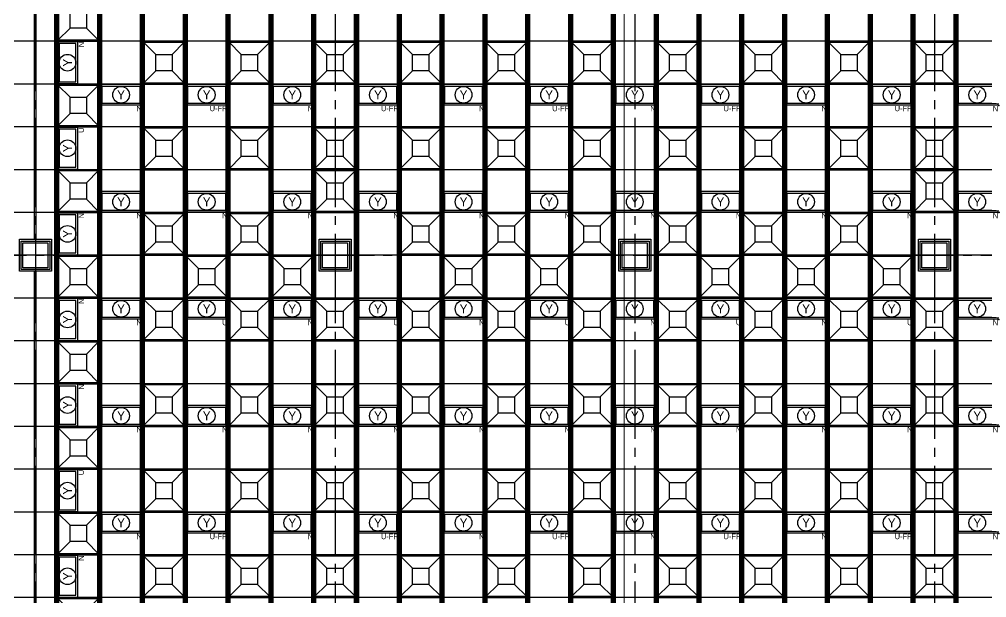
# Model space of a CAD drawing. Header units: millimetres. Extents: x -17313 to 27370, y -1010 to 13584.
# Drawn here: x 7635 to 10346, y 5040 to 6662 of the extents above; entities that cross this region are included whole.
import ezdxf
from ezdxf.enums import TextEntityAlignment as Align

# ---------------------------------------------------------------- set-up
doc = ezdxf.new("R2010")
doc.units = ezdxf.units.MM
doc.header["$LTSCALE"] = 100
doc.linetypes.add('X-S-FAB-L10$0$COL-CEN-LIN', pattern=[3.25, 2.5, -0.25, 0.25, -0.25])
for name, color, linetype in [('0-XREF', 7, 'Continuous'), ('188K-SM-03-F10-ARCH-CEIL-Y2257103$0$K-CEIL-4.2', 8, 'Continuous'), ('188K-SM-03-F10-ARCH-CEIL-Y2257103$0$K-CEIL-4.2-AREA', 8, 'Continuous'), ('188K-SM-03-F10-ARCH-CEIL-Y2257103$0$K-鋼構', 121, 'Continuous'), ('188K-SM-03-F10-ARCH-PA-Y2257103$0$K-P1S-4.2-單抗', 53, 'Continuous'), ('188K-SM-03-F10-ARCH-PA-Y2257103$0$K-P2D-4.2-雙抗', 53, 'Continuous'), ('188K-SM-06-F10-ELEC-LIGHT-Y2257103$0$E-LIGHT(Y)-N', 8, 'Continuous'), ('188K-SM-06-F10-ELEC-LIGHT-Y2257103$0$E-LIGHT(Y)-U FR', 8, 'Continuous'), ('188K-SM-06-F10-ELEC-LIGHT-Y2257103$0$E-LIGHT(Y)-U XLPE', 8, 'Continuous'), ('188K-SM-06-F10-HVAC-FFU-Y2257103$0$AC-FFU-ULPA+化學濾網-', 6, 'Continuous'), ('X-S-FAB-L10$0$0-DIM-TXT', 8, 'Continuous'), ('X-S-FAB-L10$0$BLOCK', 8, 'Continuous'), ('X-S-FAB-L10$0$CCL', 8, 'X-S-FAB-L10$0$COL-CEN-LIN'), ('X-S-FAB-L10$0$COL-S', 8, 'Continuous'), ('X-S-FAB-L10$0$S-FNDN', 8, 'Continuous')]:
    doc.layers.add(name, color=color, linetype=linetype)
doc.layers.add('188K-SM-03-F10-ARCH-CEIL-Y2257103$0$K-吊點-標準', color=8, linetype='Continuous', lineweight=9)
doc.layers.add('188K-SM-06-F10-ELEC-LIGHT-Y2257103$0$Defpoints-CAS', color=8, linetype='Continuous', plot=False)
doc.styles.add('188K-SM-06-F10-ELEC-LIGHT-Y2257103$0$Standard', font='arial.ttf')
doc.styles.add('188K-SM-06-F10-ELEC-LIGHT-Y2257103$0$xCI-5-F20-03-燈具$0$Standard', font='')
doc.styles.add('X-S-FAB-L10$0$CHINA', font='simplex.shx', dxfattribs={"width": 0.75, "bigfont": 'chineset.shx'})
doc.styles.add('X-S-FAB-L10$0$Standard', font='', dxfattribs={"width": 0.8})
doc.styles.add('X-S-FAB-L10$0$TG_NOTE_TEXT', font='simplex.shx', dxfattribs={"width": 0.75, "bigfont": 'chineset.shx'})
doc.styles.get('188K-SM-06-F10-ELEC-LIGHT-Y2257103$0$xCI-5-F20-03-燈具$0$Standard').set_extended_font_data('PMingLiU')
doc.styles.get('X-S-FAB-L10$0$Standard').set_extended_font_data('Microsoft JhengHei')

# ---------------------------------------------------------------- blocks, each defined once
blk = doc.blocks.new('188K-SM-06-F10-HVAC-FFU-Y2257103$0$H-FFU-ULPA+化濾')
for p, q in [((-82.9, 82.9), (-117.2, 117.3)), ((-37.1, 82.9), (-2.7, 117.3)), ((-117.2, 2.8), (-82.9, 37.1)), ((-2.7, 2.8), (-37.1, 37.1))]:
    blk.add_line(p, q)
for points in [[(-2.7, 2.8), (-2.7, 117.3), (-117.2, 117.3), (-117.2, 2.8)], [(-37.1, 37.1), (-37.1, 82.9), (-82.9, 82.9), (-82.9, 37.1)]]:
    blk.add_lwpolyline(points, close=True)
at = {"layer": 'DefPoints'}
blk.add_lwpolyline([(-120, 120), (0, 120), (0, 0), (-120, 0)], close=True, dxfattribs=at)
blk = doc.blocks.new('188K-SM-06-F10-HVAC-FFU-Y2257103')
at = {"layer": '188K-SM-06-F10-HVAC-FFU-Y2257103$0$AC-FFU-ULPA+化學濾網-', "xscale": -1}
for p in [(7740, 6600), (7980, 6480), (8220, 6480), (8460, 6480), (8700, 6480), (8940, 6480), (9180, 6480), (9420, 6480), (9660, 6480), (9900, 6480), (10140, 6480), (7740, 6360), (7980, 6240), (8220, 6240), (8460, 6240), (8700, 6240), (8940, 6240), (9180, 6240), (9420, 6240), (9660, 6240), (9900, 6240), (10140, 6240), (7740, 6120), (8460, 6120), (10140, 6120), (7980, 6000), (8220, 6000), (8700, 6000), (8940, 6000), (9180, 6000), (9420, 6000), (9660, 6000), (9900, 6000), (7740, 5880), (8100, 5880), (8340, 5880), (8820, 5880), (9060, 5880), (9540, 5880), (9780, 5880), (10020, 5880), (7980, 5760), (8220, 5760), (8460, 5760), (8700, 5760), (8940, 5760), (9180, 5760), (9420, 5760), (9660, 5760), (9900, 5760), (10140, 5760), (7740, 5640), (7980, 5520), (8220, 5520), (8460, 5520), (8700, 5520), (8940, 5520), (9180, 5520), (9420, 5520), (9660, 5520), (9900, 5520), (10140, 5520), (7740, 5400), (7980, 5280), (8220, 5280), (8460, 5280), (8700, 5280), (8940, 5280), (9180, 5280), (9420, 5280), (9660, 5280), (9900, 5280), (10140, 5280), (7740, 5160), (7980, 5040), (8220, 5040), (8460, 5040), (8700, 5040), (8940, 5040), (9180, 5040), (9420, 5040), (9660, 5040), (9900, 5040), (10140, 5040), (7740, 4920)]:
    blk.add_blockref('188K-SM-06-F10-HVAC-FFU-Y2257103$0$H-FFU-ULPA+化濾', p, dxfattribs=at)
blk = doc.blocks.new('X-S-FAB-L10$0$FAB2-L05')
at = {"layer": 'X-S-FAB-L10$0$CCL'}
for p, q in [((-18480, 11005), (-18480, 0)), ((-17640, 11005), (-17640, 0)), ((-16800, 11005), (-16800, 0)), ((-15960, 11005), (-15960, 0)), ((-26880, 6720), (1210, 6720))]:
    blk.add_line(p, q, dxfattribs=at)
at = {"layer": 'X-S-FAB-L10$0$COL-S'}
for points in [[(-18515, 6755), (-18445, 6755), (-18445, 6685), (-18515, 6685)], [(-17675, 6755), (-17605, 6755), (-17605, 6685), (-17675, 6685)], [(-16835, 6755), (-16765, 6755), (-16765, 6685), (-16835, 6685)], [(-15995, 6755), (-15925, 6755), (-15925, 6685), (-15995, 6685)]]:
    blk.add_lwpolyline(points, close=True, dxfattribs=at)
blk = doc.blocks.new('X-S-FAB-L10')
at = {"layer": 'X-S-FAB-L10$0$COL-S'}
for p, q in [((7645, 6035), (7715, 6035)), ((7645, 5965), (7645, 6035)), ((7715, 6035), (7715, 5965)), ((8485, 6035), (8555, 6035)), ((8485, 5965), (8485, 6035)), ((8555, 6035), (8555, 5965)), ((9325, 6035), (9395, 6035)), ((9325, 5965), (9325, 6035)), ((9395, 6035), (9395, 5965)), ((10165, 6035), (10235, 6035)), ((10165, 5965), (10165, 6035)), ((10235, 6035), (10235, 5965)), ((7715, 5965), (7645, 5965)), ((8555, 5965), (8485, 5965)), ((9395, 5965), (9325, 5965)), ((10235, 5965), (10165, 5965))]:
    blk.add_line(p, q, dxfattribs=at)
at = {"layer": 'X-S-FAB-L10$0$S-FNDN', "lineweight": 0, "flags": 128}
for points in [[(11935, 9055), (4350, 9055), (4350, 7470), (9330, 7470), (9330, -55), (11935, -55), (11935, 4530), (11070, 4530), (11070, 5003), (11935, 5003)], [(4350, 7470), (1830, 7470), (1830, 1500), (1812.5, 1500), (1812.5, -55), (9330, -55), (9330, 7470)]]:
    blk.add_lwpolyline(points, close=True, dxfattribs=at)
at = {"layer": 'X-S-FAB-L10$0$BLOCK'}
blk.add_blockref('X-S-FAB-L10$0$FAB2-L05', (26160, -720), dxfattribs=at)
at = {"style": 'X-S-FAB-L10$0$TG_NOTE_TEXT', "width": 0.5, "flags": 1}
for p in [(7463.301, 9020), (18268.251, 8649), (11197.77, 4800.167), (16485.801, 4800.167), (25420.27, 2635), (13360, 320.001, 0), (7463.301, -33.333)]:
    blk.add_attdef('WH', text='', height=20, dxfattribs=at).set_placement(p, align=Align.BOTTOM_LEFT)
at = {"width": 0.5}
for style, p in [('X-S-FAB-L10$0$TG_NOTE_TEXT', (7585, 9020)), ('X-S-FAB-L10$0$TG_NOTE_TEXT', (18389.95, 8649)), ('X-S-FAB-L10$0$TG_NOTE_TEXT', (11117.5, 4813.5)), ('X-S-FAB-L10$0$TG_NOTE_TEXT', (16607.5, 4813.5)), ('X-S-FAB-L10$0$TG_NOTE_TEXT', (25350, 2635)), ('X-S-FAB-L10$0$Standard', (13129.375, 325.001, 0)), ('X-S-FAB-L10$0$TG_NOTE_TEXT', (7585, -20))]:
    blk.add_attdef('DESC', text='', height=10, dxfattribs=dict(at, style=style)).set_placement(p, align=Align.BOTTOM_LEFT)
for tag, style, p in [('TYPE', 'X-S-FAB-L10$0$TG_NOTE_TEXT', (7619.286, 9020)), ('NO', 'X-S-FAB-L10$0$TG_NOTE_TEXT', (7650.095, 9020)), ('TYPE', 'X-S-FAB-L10$0$TG_NOTE_TEXT', (18424.236, 8649)), ('NO', 'X-S-FAB-L10$0$TG_NOTE_TEXT', (18455.045, 8649)), ('NO', 'X-S-FAB-L10$0$TG_NOTE_TEXT', (11088.595, 4813.5)), ('TYPE', 'X-S-FAB-L10$0$TG_NOTE_TEXT', (11151.786, 4813.5)), ('TYPE', 'X-S-FAB-L10$0$TG_NOTE_TEXT', (16641.786, 4813.5)), ('NO', 'X-S-FAB-L10$0$TG_NOTE_TEXT', (16672.595, 4813.5)), ('NO', 'X-S-FAB-L10$0$TG_NOTE_TEXT', (25313, 2635)), ('TYPE', 'X-S-FAB-L10$0$TG_NOTE_TEXT', (25350, 2635)), ('NO', 'X-S-FAB-L10$0$Standard', (13100, 320.001, 0)), ('TYPE', 'X-S-FAB-L10$0$Standard', (13129.375, 320.001, 0)), ('TYPE', 'X-S-FAB-L10$0$TG_NOTE_TEXT', (7619.286, -20)), ('NO', 'X-S-FAB-L10$0$TG_NOTE_TEXT', (7650.095, -20))]:
    blk.add_attdef(tag, text='', height=10, dxfattribs=dict(at, style=style)).set_placement(p, align=Align.BOTTOM_RIGHT)
at = {"style": 'X-S-FAB-L10$0$TG_NOTE_TEXT', "width": 0.5, "flags": 1}
for rotation, p in [(180, (43, 7480)), (180, (943, 7480)), (90, (24310, 3717.77)), (270, (17080, 1711.699))]:
    blk.add_attdef('WH', text='', height=20, rotation=rotation, dxfattribs=at).set_placement(p, align=Align.BOTTOM_LEFT)
at = {"width": 0.5}
for rotation, style, p in [(180, 'X-S-FAB-L10$0$Standard', (317.625, 7480)), (180, 'X-S-FAB-L10$0$Standard', (1217.625, 7480)), (90, 'X-S-FAB-L10$0$TG_NOTE_TEXT', (24310, 3647.5)), (270, 'X-S-FAB-L10$0$TG_NOTE_TEXT', (17080, 1605))]:
    blk.add_attdef('DESC', text='', height=10, rotation=rotation, dxfattribs=dict(at, style=style)).set_placement(p, align=Align.BOTTOM_LEFT)
for tag, rotation, style, p in [('TYPE', 180, 'X-S-FAB-L10$0$Standard', (317.625, 7480)), ('NO', 180, 'X-S-FAB-L10$0$Standard', (347, 7480)), ('TYPE', 180, 'X-S-FAB-L10$0$Standard', (1217.625, 7480)), ('NO', 180, 'X-S-FAB-L10$0$Standard', (1247, 7480)), ('TYPE', 90, 'X-S-FAB-L10$0$TG_NOTE_TEXT', (24310, 3647.5)), ('NO', 90, 'X-S-FAB-L10$0$TG_NOTE_TEXT', (24310, 3610.5)), ('TYPE', 270, 'X-S-FAB-L10$0$TG_NOTE_TEXT', (17080, 1605)), ('NO', 270, 'X-S-FAB-L10$0$TG_NOTE_TEXT', (17080, 1573))]:
    blk.add_attdef(tag, text='', height=10, rotation=rotation, dxfattribs=dict(at, style=style)).set_placement(p, align=Align.BOTTOM_RIGHT)
at = {"layer": 'X-S-FAB-L10$0$0-DIM-TXT', "style": 'X-S-FAB-L10$0$CHINA', "width": 0.75}
for p in [(667.414, 7855.1, -2689.4), (22627.353, 6728.814), (25644.722, 6728.814), (24778.787, 5569.051), (1118.252, 4980), (417.801, 4594.623), (23874.84, 4355), (22927.43, 4330.122), (23749.869, 3901.367), (417.801, 3765.236), (1118.252, 3730), (417.801, 3115.79), (536.882, 2227.832), (16908.994, 1782.652), (888.445, 880.466), (16977.43, 750), (18878.841, 750), (25641.221, 553.233), (21364.03, 526.894)]:
    blk.add_attdef('HIG', text='', height=80, dxfattribs=at).set_placement(p, align=Align.MIDDLE_LEFT)
blk = doc.blocks.new('188K-SM-03-F10-ARCH-CEIL-Y2257103$0$A$C2CA95053')
h = blk.add_hatch(color=256)
edge = h.paths.add_edge_path()
edge.add_arc((0, 0), 0.5, 0, 360)
for p, q in [((3.2, 3.2), (-3.2, -3.2)), ((3.2, -3.2), (-3.2, 3.2))]:
    blk.add_line(p, q)
blk.add_lwpolyline([(-1.6, 2.5), (-1.6, -2.5), (1.6, -2.5), (1.6, 2.5)], close=True)
for radius in [4.5, 0.5]:
    blk.add_circle((0, 0), radius)
blk = doc.blocks.new('188K-SM-03-F10-ARCH-CEIL-Y2257103$0$天花板吊點-附調整片 - 3_8_螺桿吊架 100 mm 高調整片-V1-1FL')
blk.add_blockref('188K-SM-03-F10-ARCH-CEIL-Y2257103$0$A$C2CA95053', (0, 0))
blk = doc.blocks.new('188K-SM-03-F10-ARCH-CEIL-Y2257103')
at = {"layer": '188K-SM-03-F10-ARCH-CEIL-Y2257103$0$K-CEIL-4.2'}
for p, q in [((7740, 312.7), (7740, 8632.2)), ((7860, 312.7), (7860, 8632.2)), ((7980, 312.7), (7980, 8632.2)), ((8100, 312.7), (8100, 8632.2)), ((8220, 312.7), (8220, 8632.2)), ((8340, 312.7), (8340, 8632.2)), ((8460, 312.7), (8460, 8632.2)), ((8580, 312.7), (8580, 8632.2)), ((8700, 312.7), (8700, 8632.2)), ((8820, 312.7), (8820, 8632.2)), ((8940, 312.7), (8940, 8632.2)), ((9060, 312.7), (9060, 8632.2)), ((9180, 312.7), (9180, 8632.2)), ((9300, 312.7), (9300, 8632.2)), ((9420, 312.7), (9420, 8632.2)), ((9540, 312.7), (9540, 8632.2)), ((9660, 312.7), (9660, 8632.2)), ((9780, 312.7), (9780, 8632.2)), ((9900, 312.7), (9900, 8632.2)), ((10020, 312.7), (10020, 8632.2)), ((10140, 312.7), (10140, 8632.2)), ((10260, 312.7), (10260, 8632.2)), ((21180, 6600), (1847.7, 6600)), ((21180, 6480), (1847.7, 6480)), ((21180, 6360), (1847.7, 6360)), ((21180, 6240), (1847.7, 6240)), ((21181.7, 6120), (1847.7, 6120)), ((21180, 6000), (1847.7, 6000)), ((24297.2, 5880), (1847.7, 5880)), ((24297.2, 5760), (1847.7, 5760)), ((24297.2, 5640), (1847.7, 5640)), ((23572.2, 5520), (1847.7, 5520)), ((23572.2, 5400), (1847.7, 5400)), ((23572.2, 5280), (1847.7, 5280)), ((23572.2, 5160), (1847.7, 5160)), ((23572.2, 5040), (1847.7, 5040))]:
    blk.add_line(p, q, dxfattribs=at)
at = {"layer": '188K-SM-03-F10-ARCH-CEIL-Y2257103$0$K-CEIL-4.2-AREA'}
for points in [[(7645, 6035), (7715, 6035), (7715, 5965), (7645, 5965)], [(8485, 6035), (8555, 6035), (8555, 5965), (8485, 5965)], [(9325, 6035), (9395, 6035), (9395, 5965), (9325, 5965)], [(10165, 6035), (10235, 6035), (10235, 5965), (10165, 5965)]]:
    blk.add_lwpolyline(points, close=True, dxfattribs=at)
at = {"layer": '188K-SM-03-F10-ARCH-CEIL-Y2257103$0$K-鋼構', "const_width": 15, "elevation": 0}
for points in [[(7740, 8769.9), (7740, 230)], [(7860, 8769.9), (7860, 230)], [(7980, 8769.9), (7980, 230)], [(8220, 8769.9), (8220, 230)], [(8340, 8769.9), (8340, 230)], [(8460, 8769.9), (8460, 230)], [(8580, 8769.9), (8580, 230)], [(8820, 8769.9), (8820, 230)], [(8940, 8769.9), (8940, 230)], [(9060, 8769.9), (9060, 230)], [(9180, 8769.9), (9180, 230)], [(9300, 8769.9), (9300, 230)], [(9420, 8769.9), (9420, 230)], [(9540, 8769.9), (9540, 230)], [(9660, 8769.9), (9660, 230)], [(9780, 8769.9), (9780, 230)], [(9900, 8769.9), (9900, 230)], [(10020, 8769.9), (10020, 230)], [(10140, 8769.9), (10140, 230)], [(10260, 8769.9), (10260, 230)]]:
    blk.add_lwpolyline(points, dxfattribs=at)
at = {"layer": '188K-SM-03-F10-ARCH-CEIL-Y2257103$0$K-鋼構', "const_width": 15}
for points in [[(8100, 8769.9), (8100, 230)], [(8700, 8769.9), (8700, 230)]]:
    blk.add_lwpolyline(points, dxfattribs=at)
at = {"layer": '188K-SM-03-F10-ARCH-CEIL-Y2257103$0$K-吊點-標準', "color": 170, "lineweight": 18, "rotation": 179.9999999999997}
for p in [(7740, 6615), (7860, 6615), (7980, 6615), (8100, 6615), (8220, 6615), (8340, 6615), (8460, 6615), (8580, 6615), (8700, 6615), (8820, 6615), (8940, 6615), (9060, 6615), (9180, 6615), (9300, 6615), (9420, 6615), (9540, 6615), (9660, 6615), (9780, 6615), (9900, 6615), (10020, 6615), (10140, 6615), (10260, 6615), (7740, 6585), (7860, 6585), (7980, 6585), (8100, 6585), (8220, 6585), (8340, 6585), (8460, 6585), (8580, 6585), (8700, 6585), (8820, 6585), (8940, 6585), (9060, 6585), (9180, 6585), (9300, 6585), (9420, 6585), (9540, 6585), (9660, 6585), (9780, 6585), (9900, 6585), (10020, 6585), (10140, 6585), (10260, 6585), (7740, 6495), (7860, 6495), (7980, 6495), (8100, 6495), (8220, 6495), (8340, 6495), (8460, 6495), (8580, 6495), (8700, 6495), (8820, 6495), (8940, 6495), (9060, 6495), (9180, 6495), (9300, 6495), (9420, 6495), (9540, 6495), (9660, 6495), (9780, 6495), (9900, 6495), (10020, 6495), (10140, 6495), (10260, 6495), (7740, 6465), (7860, 6465), (7980, 6465), (8100, 6465), (8220, 6465), (8340, 6465), (8460, 6465), (8580, 6465), (8700, 6465), (8820, 6465), (8940, 6465), (9060, 6465), (9180, 6465), (9300, 6465), (9420, 6465), (9540, 6465), (9660, 6465), (9780, 6465), (9900, 6465), (10020, 6465), (10140, 6465), (10260, 6465), (7740, 6375), (7860, 6375), (7980, 6375), (8100, 6375), (8220, 6375), (8340, 6375), (8460, 6375), (8580, 6375), (8700, 6375), (8820, 6375), (8940, 6375), (9060, 6375), (9180, 6375), (9300, 6375), (9420, 6375), (9540, 6375), (9660, 6375), (9780, 6375), (9900, 6375), (10020, 6375), (10140, 6375), (10260, 6375), (7740, 6345), (7860, 6345), (7980, 6345), (8100, 6345), (8220, 6345), (8340, 6345), (8460, 6345), (8580, 6345), (8700, 6345), (8820, 6345), (8940, 6345), (9060, 6345), (9180, 6345), (9300, 6345), (9420, 6345), (9540, 6345), (9660, 6345), (9780, 6345), (9900, 6345), (10020, 6345), (10140, 6345), (10260, 6345), (7740, 6255), (7860, 6255), (7980, 6255), (8100, 6255), (8220, 6255), (8340, 6255), (8460, 6255), (8580, 6255), (8700, 6255), (8820, 6255), (8940, 6255), (9060, 6255), (9180, 6255), (9300, 6255), (9420, 6255), (9540, 6255), (9660, 6255), (9780, 6255), (9900, 6255), (10020, 6255), (10140, 6255), (10260, 6255), (7740, 6225), (7860, 6225), (7980, 6225), (8100, 6225), (8220, 6225), (8340, 6225), (8460, 6225), (8580, 6225), (8700, 6225), (8820, 6225), (8940, 6225), (9060, 6225), (9180, 6225), (9300, 6225), (9420, 6225), (9540, 6225), (9660, 6225), (9780, 6225), (9900, 6225), (10020, 6225), (10140, 6225), (10260, 6225), (7740, 6135), (7860, 6135), (7980, 6135), (8100, 6135), (8220, 6135), (8340, 6135), (8460, 6135), (8580, 6135), (8700, 6135), (8820, 6135), (8940, 6135), (9060, 6135), (9180, 6135), (9300, 6135), (9420, 6135), (9540, 6135), (9660, 6135), (9780, 6135), (9900, 6135), (10020, 6135), (10140, 6135), (10260, 6135), (7740, 6105), (7860, 6105), (7980, 6105), (8100, 6105), (8220, 6105), (8340, 6105), (8460, 6105), (8580, 6105), (8700, 6105), (8820, 6105), (8940, 6105), (9060, 6105), (9180, 6105), (9300, 6105), (9420, 6105), (9540, 6105), (9660, 6105), (9780, 6105), (9900, 6105), (10020, 6105), (10140, 6105), (10260, 6105), (7740, 6015), (7860, 6015), (7980, 6015), (8100, 6015), (8220, 6015), (8340, 6015), (8460, 6015), (8580, 6015), (8700, 6015), (8820, 6015), (8940, 6015), (9060, 6015), (9180, 6015), (9300, 6015), (9420, 6015), (9540, 6015), (9660, 6015), (9780, 6015), (9900, 6015), (10020, 6015), (10140, 6015), (10260, 6015), (7740, 5985), (7860, 5985), (7980, 5985), (8100, 5985), (8220, 5985), (8340, 5985), (8460, 5985), (8580, 5985), (8700, 5985), (8820, 5985), (8940, 5985), (9060, 5985), (9180, 5985), (9300, 5985), (9420, 5985), (9540, 5985), (9660, 5985), (9780, 5985), (9900, 5985), (10020, 5985), (10140, 5985), (10260, 5985), (7740, 5895), (7860, 5895), (7980, 5895), (8100, 5895), (8220, 5895), (8340, 5895), (8460, 5895), (8580, 5895), (8700, 5895), (8820, 5895), (8940, 5895), (9060, 5895), (9180, 5895), (9300, 5895), (9420, 5895), (9540, 5895), (9660, 5895), (9780, 5895), (9900, 5895), (10020, 5895), (10140, 5895), (10260, 5895), (7740, 5865), (7860, 5865), (7980, 5865), (8100, 5865), (8220, 5865), (8340, 5865), (8460, 5865), (8580, 5865), (8700, 5865), (8820, 5865), (8940, 5865), (9060, 5865), (9180, 5865), (9300, 5865), (9420, 5865), (9540, 5865), (9660, 5865), (9780, 5865), (9900, 5865), (10020, 5865), (10140, 5865), (10260, 5865), (7740, 5775), (7860, 5775), (7980, 5775), (8100, 5775), (8220, 5775), (8340, 5775), (8460, 5775), (8580, 5775), (8700, 5775), (8820, 5775), (8940, 5775), (9060, 5775), (9180, 5775), (9300, 5775), (9420, 5775), (9540, 5775), (9660, 5775), (9780, 5775), (9900, 5775), (10020, 5775), (10140, 5775), (10260, 5775), (7740, 5745), (7860, 5745), (7980, 5745), (8100, 5745), (8220, 5745), (8340, 5745), (8460, 5745), (8580, 5745), (8700, 5745), (8820, 5745), (8940, 5745), (9060, 5745), (9180, 5745), (9300, 5745), (9420, 5745), (9540, 5745), (9660, 5745), (9780, 5745), (9900, 5745), (10020, 5745), (10140, 5745), (10260, 5745), (7740, 5655), (7860, 5655), (7980, 5655), (8100, 5655), (8220, 5655), (8340, 5655), (8460, 5655), (8580, 5655), (8700, 5655), (8820, 5655), (8940, 5655), (9060, 5655), (9180, 5655), (9300, 5655), (9420, 5655), (9540, 5655), (9660, 5655), (9780, 5655), (9900, 5655), (10020, 5655), (10140, 5655), (10260, 5655), (7740, 5625), (7860, 5625), (7980, 5625), (8100, 5625), (8220, 5625), (8340, 5625), (8460, 5625), (8580, 5625), (8700, 5625), (8820, 5625), (8940, 5625), (9060, 5625), (9180, 5625), (9300, 5625), (9420, 5625), (9540, 5625), (9660, 5625), (9780, 5625), (9900, 5625), (10020, 5625), (10140, 5625), (10260, 5625), (7740, 5535), (7860, 5535), (7980, 5535), (8100, 5535), (8220, 5535), (8340, 5535), (8460, 5535), (8580, 5535), (8700, 5535), (8820, 5535), (8940, 5535), (9060, 5535), (9180, 5535), (9300, 5535), (9420, 5535), (9540, 5535), (9660, 5535), (9780, 5535), (9900, 5535), (10020, 5535), (10140, 5535), (10260, 5535), (7740, 5505), (7860, 5505), (7980, 5505), (8100, 5505), (8220, 5505), (8340, 5505), (8460, 5505), (8580, 5505), (8700, 5505), (8820, 5505), (8940, 5505), (9060, 5505), (9180, 5505), (9300, 5505), (9420, 5505), (9540, 5505), (9660, 5505), (9780, 5505), (9900, 5505), (10020, 5505), (10140, 5505), (10260, 5505), (7740, 5415), (7860, 5415), (7980, 5415), (8100, 5415), (8220, 5415), (8340, 5415), (8460, 5415), (8580, 5415), (8700, 5415), (8820, 5415), (8940, 5415), (9060, 5415), (9180, 5415), (9300, 5415), (9420, 5415), (9540, 5415), (9660, 5415), (9780, 5415), (9900, 5415), (10020, 5415), (10140, 5415), (10260, 5415), (7740, 5385), (7860, 5385), (7980, 5385), (8100, 5385), (8220, 5385), (8340, 5385), (8460, 5385), (8580, 5385), (8700, 5385), (8820, 5385), (8940, 5385), (9060, 5385), (9180, 5385), (9300, 5385), (9420, 5385), (9540, 5385), (9660, 5385), (9780, 5385), (9900, 5385), (10020, 5385), (10140, 5385), (10260, 5385), (7740, 5295), (7860, 5295), (7980, 5295), (8100, 5295), (8220, 5295), (8340, 5295), (8460, 5295), (8580, 5295), (8700, 5295), (8820, 5295), (8940, 5295), (9060, 5295), (9180, 5295), (9300, 5295), (9420, 5295), (9540, 5295), (9660, 5295), (9780, 5295), (9900, 5295), (10020, 5295), (10140, 5295), (10260, 5295), (7740, 5265), (7860, 5265), (7980, 5265), (8100, 5265), (8220, 5265), (8340, 5265), (8460, 5265), (8580, 5265), (8700, 5265), (8820, 5265), (8940, 5265), (9060, 5265), (9180, 5265), (9300, 5265), (9420, 5265), (9540, 5265), (9660, 5265), (9780, 5265), (9900, 5265), (10020, 5265), (10140, 5265), (10260, 5265), (7740, 5175), (7860, 5175), (7980, 5175), (8100, 5175), (8220, 5175), (8340, 5175), (8460, 5175), (8580, 5175), (8700, 5175), (8820, 5175), (8940, 5175), (9060, 5175), (9180, 5175), (9300, 5175), (9420, 5175), (9540, 5175), (9660, 5175), (9780, 5175), (9900, 5175), (10020, 5175), (10140, 5175), (10260, 5175), (7740, 5145), (7860, 5145), (7980, 5145), (8100, 5145), (8220, 5145), (8340, 5145), (8460, 5145), (8580, 5145), (8700, 5145), (8820, 5145), (8940, 5145), (9060, 5145), (9180, 5145), (9300, 5145), (9420, 5145), (9540, 5145), (9660, 5145), (9780, 5145), (9900, 5145), (10020, 5145), (10140, 5145), (10260, 5145), (7740, 5055), (7860, 5055), (7980, 5055), (8100, 5055), (8220, 5055), (8340, 5055), (8460, 5055), (8580, 5055), (8700, 5055), (8820, 5055), (8940, 5055), (9060, 5055), (9180, 5055), (9300, 5055), (9420, 5055), (9540, 5055), (9660, 5055), (9780, 5055), (9900, 5055), (10020, 5055), (10140, 5055), (10260, 5055)]:
    blk.add_blockref('188K-SM-03-F10-ARCH-CEIL-Y2257103$0$天花板吊點-附調整片 - 3_8_螺桿吊架 100 mm 高調整片-V1-1FL', p, dxfattribs=at)
blk = doc.blocks.new('188K-SM-03-F10-ARCH-PA-Y2257103')
at = {"layer": '188K-SM-03-F10-ARCH-PA-Y2257103$0$K-P1S-4.2-單抗'}
for points in [[(7635, 6045), (7725, 6045), (7725, 5955), (7635, 5955)], [(7640, 6040), (7720, 6040), (7720, 5960), (7640, 5960)], [(8475, 6045), (8565, 6045), (8565, 5955), (8475, 5955)], [(8480, 6040), (8560, 6040), (8560, 5960), (8480, 5960)], [(9315, 6045), (9405, 6045), (9405, 5955), (9315, 5955)], [(9320, 6040), (9400, 6040), (9400, 5960), (9320, 5960)], [(10155, 6045), (10245, 6045), (10245, 5955), (10155, 5955)], [(10160, 6040), (10240, 6040), (10240, 5960), (10160, 5960)]]:
    blk.add_lwpolyline(points, close=True, dxfattribs=at)
at = {"layer": '188K-SM-03-F10-ARCH-PA-Y2257103$0$K-P2D-4.2-雙抗'}
for p, q in [((7677.5, 6045), (7677.5, 7455)), ((7677.5, 6045), (7677.5, 7455)), ((7677.5, 6045), (7677.5, 7455)), ((7682.5, 6045), (7682.5, 7455)), ((7682.5, 6045), (7682.5, 7455)), ((7682.5, 6045), (7682.5, 7455)), ((7677.5, 4545), (7677.5, 5955)), ((7677.5, 4545), (7677.5, 5955)), ((7677.5, 4545), (7677.5, 5955)), ((7682.5, 4545), (7682.5, 5955)), ((7682.5, 4545), (7682.5, 5955)), ((7682.5, 4545), (7682.5, 5955))]:
    blk.add_line(p, q, dxfattribs=at)
blk = doc.blocks.new('188K-SM-06-F10-ELEC-LIGHT-Y2257103$0$背掀式無塵室燈具(黃光)-CAS')
at = {"color": 0}
for p, q in [((53.4, 23.4), (-53.4, 23.4)), ((-53.4, 23.4), (-53.4, -23.4)), ((53.4, -23.4), (53.4, 23.4)), ((-53.4, -23.4), (53.4, -23.4))]:
    blk.add_line(p, q, dxfattribs=at)
blk.add_lwpolyline([(-58.5, -28.5), (58.5, -28.5), (58.5, 28.5), (-58.5, 28.5)], close=True, dxfattribs=at)
blk.add_circle((0, 0), 23.4, dxfattribs=at)
at = {"layer": '188K-SM-06-F10-ELEC-LIGHT-Y2257103$0$Defpoints-CAS'}
for p in [(-60, 30), (-60, 30), (60, 30), (-60, -30), (60, -30)]:
    blk.add_point(p, dxfattribs=at)
at = {"color": 0, "style": '188K-SM-06-F10-ELEC-LIGHT-Y2257103$0$xCI-5-F20-03-燈具$0$Standard'}
blk.add_text('Y', height=25, dxfattribs=at).set_placement((0, 0), align=Align.MIDDLE)
at = {"style": '188K-SM-06-F10-ELEC-LIGHT-Y2257103$0$Standard', "width": 0.8}
blk.add_text('N', height=15, rotation=360, dxfattribs=at).set_placement((58.5, -38.5), align=Align.MIDDLE_RIGHT)
blk = doc.blocks.new('*U316')
for p, q in [((58.5, 28.5), (-58.5, 28.5)), ((-58.5, 28.5), (-58.5, -28.5)), ((58.5, -28.5), (58.5, 28.5)), ((53.4, 23.4), (-53.4, 23.4)), ((-53.4, 23.4), (-53.4, -23.4)), ((53.4, -23.4), (53.4, 23.4)), ((-53.4, -23.4), (53.4, -23.4)), ((-58.5, -28.5), (58.5, -28.5))]:
    blk.add_line(p, q)
blk.add_circle((0, 0), 23.4)
at = {"layer": '188K-SM-06-F10-ELEC-LIGHT-Y2257103$0$Defpoints-CAS'}
for p in [(-60, 30), (-60, 30), (60, 30), (-60, -30), (60, -30)]:
    blk.add_point(p, dxfattribs=at)
at = {"style": '188K-SM-06-F10-ELEC-LIGHT-Y2257103$0$xCI-5-F20-03-燈具$0$Standard'}
blk.add_text('Y', height=25, dxfattribs=at).set_placement((0, 0), align=Align.MIDDLE)
at = {"style": '188K-SM-06-F10-ELEC-LIGHT-Y2257103$0$Standard', "width": 0.8}
blk.add_text('U', height=15, rotation=360, dxfattribs=at).set_placement((58.5, -38.5), align=Align.MIDDLE_RIGHT)
blk = doc.blocks.new('*U317')
at = {"color": 0}
for p, q in [((53.4, 23.4), (-53.4, 23.4)), ((-53.4, 23.4), (-53.4, -23.4)), ((53.4, -23.4), (53.4, 23.4)), ((-53.4, -23.4), (53.4, -23.4))]:
    blk.add_line(p, q, dxfattribs=at)
blk.add_lwpolyline([(-58.5, -28.5), (58.5, -28.5), (58.5, 28.5), (-58.5, 28.5)], close=True, dxfattribs=at)
blk.add_circle((0, 0), 23.4, dxfattribs=at)
at = {"layer": '188K-SM-06-F10-ELEC-LIGHT-Y2257103$0$Defpoints-CAS'}
for p in [(-60, 30), (-60, 30), (60, 30), (-60, -30), (60, -30)]:
    blk.add_point(p, dxfattribs=at)
at = {"color": 0, "style": '188K-SM-06-F10-ELEC-LIGHT-Y2257103$0$xCI-5-F20-03-燈具$0$Standard'}
blk.add_text('Y', height=25, dxfattribs=at).set_placement((0, 0), align=Align.MIDDLE)
at = {"style": '188K-SM-06-F10-ELEC-LIGHT-Y2257103$0$Standard', "width": 0.8}
blk.add_text('N', height=15, rotation=360, dxfattribs=at).set_placement((58.5, -38.5), align=Align.MIDDLE_RIGHT)
blk = doc.blocks.new('*U486')
at = {"layer": '188K-SM-06-F10-ELEC-LIGHT-Y2257103$0$E-LIGHT(Y)-N', "rotation": 90}
for p in [(-8.1, 360), (-8.1, -120)]:
    blk.add_blockref('188K-SM-06-F10-ELEC-LIGHT-Y2257103$0$背掀式無塵室燈具(黃光)-CAS', p, dxfattribs=at)
at = {"layer": '188K-SM-06-F10-ELEC-LIGHT-Y2257103$0$E-LIGHT(Y)-U FR', "rotation": 90}
blk.add_blockref('*U317', (-8.1, -360), dxfattribs=at)
at = {"layer": '188K-SM-06-F10-ELEC-LIGHT-Y2257103$0$E-LIGHT(Y)-U XLPE', "rotation": 90}
blk.add_blockref('*U316', (-8.1, 120), dxfattribs=at)
blk = doc.blocks.new('*U485')
at = {"color": 0, "linetype": 'ByBlock', "lineweight": -2, "transparency": 16777216}
for p in [(0, -1920), (0, -2880)]:
    blk.add_blockref('*U486', p, dxfattribs=at)
blk = doc.blocks.new('*U292')
for p, q in [((58.5, 28.5), (-58.5, 28.5)), ((-58.5, 28.5), (-58.5, -28.5)), ((58.5, -28.5), (58.5, 28.5)), ((53.4, 23.4), (-53.4, 23.4)), ((-53.4, 23.4), (-53.4, -23.4)), ((53.4, -23.4), (53.4, 23.4)), ((-53.4, -23.4), (53.4, -23.4)), ((-58.5, -28.5), (58.5, -28.5))]:
    blk.add_line(p, q)
blk.add_circle((0, 0), 23.4)
at = {"layer": '188K-SM-06-F10-ELEC-LIGHT-Y2257103$0$Defpoints-CAS'}
for p in [(-60, 30), (-60, 30), (60, 30), (-60, -30), (60, -30)]:
    blk.add_point(p, dxfattribs=at)
at = {"style": '188K-SM-06-F10-ELEC-LIGHT-Y2257103$0$xCI-5-F20-03-燈具$0$Standard'}
blk.add_text('Y', height=25, dxfattribs=at).set_placement((0, 0), align=Align.MIDDLE)
at = {"style": '188K-SM-06-F10-ELEC-LIGHT-Y2257103$0$Standard', "width": 0.8}
blk.add_text('U-FR', height=15, rotation=360, dxfattribs=at).set_placement((58.5, -38.5), align=Align.MIDDLE_RIGHT)
blk = doc.blocks.new('*U291')
for p, q in [((58.5, 28.5), (-58.5, 28.5)), ((-58.5, 28.5), (-58.5, -28.5)), ((58.5, -28.5), (58.5, 28.5)), ((53.4, 23.4), (-53.4, 23.4)), ((-53.4, 23.4), (-53.4, -23.4)), ((53.4, -23.4), (53.4, 23.4)), ((-53.4, -23.4), (53.4, -23.4)), ((-58.5, -28.5), (58.5, -28.5))]:
    blk.add_line(p, q)
blk.add_circle((0, 0), 23.4)
at = {"layer": '188K-SM-06-F10-ELEC-LIGHT-Y2257103$0$Defpoints-CAS'}
for p in [(-60, 30), (-60, 30), (60, 30), (-60, -30), (60, -30)]:
    blk.add_point(p, dxfattribs=at)
at = {"style": '188K-SM-06-F10-ELEC-LIGHT-Y2257103$0$xCI-5-F20-03-燈具$0$Standard'}
blk.add_text('Y', height=25, dxfattribs=at).set_placement((0, 0), align=Align.MIDDLE)
at = {"style": '188K-SM-06-F10-ELEC-LIGHT-Y2257103$0$Standard', "width": 0.8}
blk.add_text('U', height=15, rotation=360, dxfattribs=at).set_placement((58.5, -38.5), align=Align.MIDDLE_RIGHT)
blk = doc.blocks.new('188K-SM-06-F10-ELEC-LIGHT-Y2257103')
blk.add_blockref('*U485', (7778.1, 8100))
at = {"layer": '188K-SM-06-F10-ELEC-LIGHT-Y2257103$0$E-LIGHT(Y)-N'}
for p in [(7920, 6450), (8400, 6450), (8880, 6450), (9360, 6450), (9840, 6450), (10320, 6450), (7920, 6150), (8160, 6150), (8400, 6150), (8640, 6150), (8880, 6150), (9120, 6150), (9360, 6150), (9600, 6150), (9840, 6150), (10080, 6150), (10320, 6150), (7920, 5850), (8400, 5850), (8880, 5850), (9360, 5850), (9840, 5850), (10320, 5850), (7920, 5550), (8160, 5550), (8400, 5550), (8640, 5550), (8880, 5550), (9120, 5550), (9360, 5550), (9600, 5550), (9840, 5550), (10080, 5550), (10320, 5550), (7920, 5250), (8400, 5250), (8880, 5250), (9360, 5250), (9840, 5250), (10320, 5250)]:
    blk.add_blockref('188K-SM-06-F10-ELEC-LIGHT-Y2257103$0$背掀式無塵室燈具(黃光)-CAS', p, dxfattribs=at)
at = {"layer": '188K-SM-06-F10-ELEC-LIGHT-Y2257103$0$E-LIGHT(Y)-U FR'}
for p in [(8160, 6450), (8640, 6450), (9120, 6450), (9600, 6450), (10080, 6450), (8160, 5250), (8640, 5250), (9120, 5250), (9600, 5250), (10080, 5250)]:
    blk.add_blockref('*U292', p, dxfattribs=at)
at = {"layer": '188K-SM-06-F10-ELEC-LIGHT-Y2257103$0$E-LIGHT(Y)-U XLPE'}
for p in [(8160, 5850), (8640, 5850), (9120, 5850), (9600, 5850), (10080, 5850)]:
    blk.add_blockref('*U291', p, dxfattribs=at)

msp = doc.modelspace()

# ---------------------------------------------------------------- block references
at = {"layer": '0-XREF'}
for name in ['188K-SM-06-F10-HVAC-FFU-Y2257103', 'X-S-FAB-L10', '188K-SM-06-F10-ELEC-LIGHT-Y2257103', '188K-SM-03-F10-ARCH-PA-Y2257103', '188K-SM-03-F10-ARCH-CEIL-Y2257103']:
    msp.add_blockref(name, (0, 0), dxfattribs=at)

doc.saveas('drawing.dxf')
